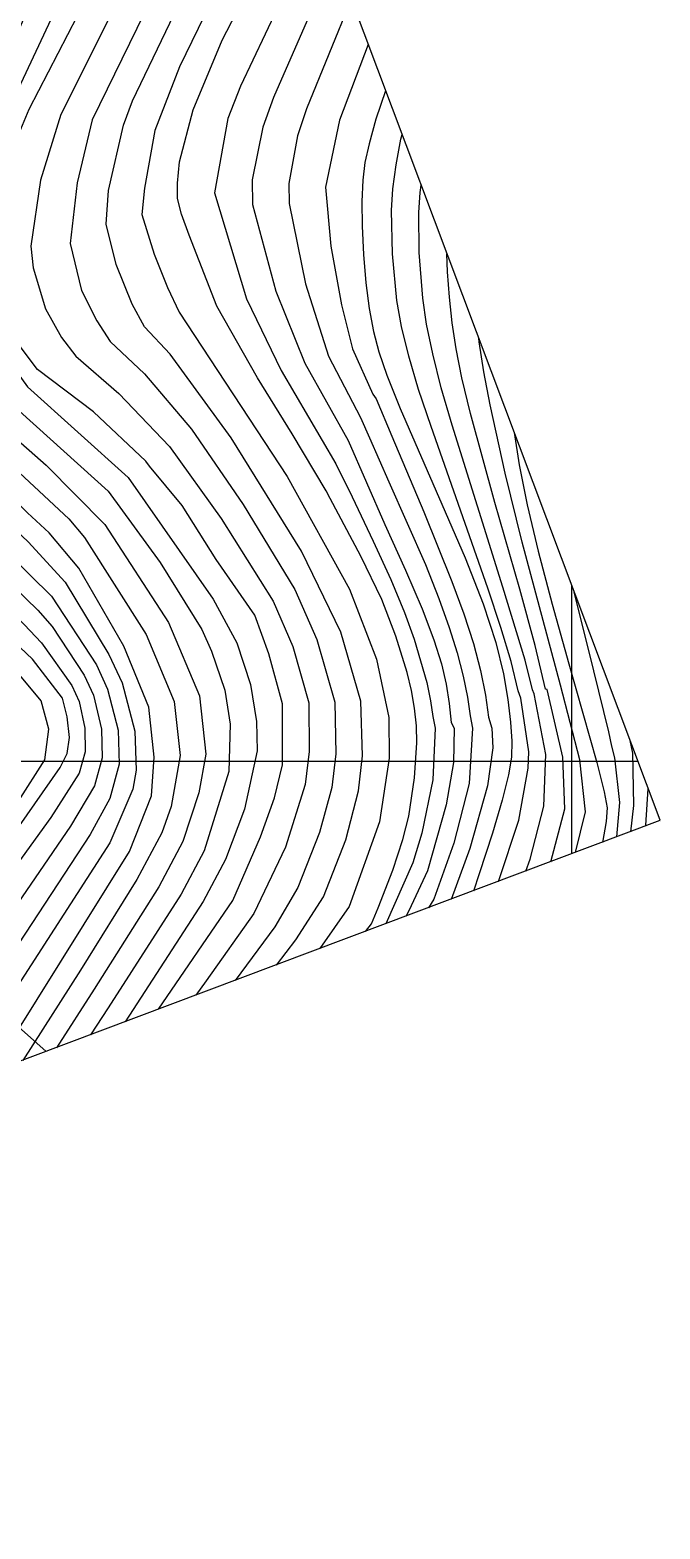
# Model space of a CAD drawing. Extents: x 217521 to 218543, y 254603 to 255798.
# Drawn here: x 217932.8 to 217988.4, y 255278.1 to 255410.5 of the extents above; entities that cross this region are included whole.
import ezdxf

# ---------------------------------------------------------------- set-up
doc = ezdxf.new("R2010")
doc.units = 0
doc.header["$LTSCALE"] = 12
doc.header["$MEASUREMENT"] = 0
for name, color, linetype in [('CAA001', 252, 'CONTINUOUS'), ('CAA002', 251, 'CONTINUOUS'), ('CD-SDLB-TYP1', 3, 'H-DICHB01'), ('CV-GRID-BORD', 4, 'CONTINUOUS'), ('CV-GRID-LINE', 1, 'CONTINUOUS'), ('ZD002', 29, 'CONTINUOUS')]:
    doc.layers.add(name, color=color, linetype=linetype)
doc.styles.get("Standard").update_dxf_attribs({"font": 'txt.shx', "bigfont": 'WHGTXT.SHX'})
doc.linetypes.add('H-DICHB01', pattern='A,1e-05,[43,kscals.shx,S=0.1,R=0,X=0,Y=0],-0.666667,["B1",STANDARD,S=0.2,R=0,X=0,Y=-0.1],-0.383333', length=1.05001)

msp = doc.modelspace()

# ---------------------------------------------------------------- linework, layer by layer
at = {"layer": 'CAA001'}
for points, elevation in [([(217962.41, 255330.91), (217962.96, 255331.6), (217963.55, 255333), (217964.83, 255336.33), (217965.73, 255339.03), (217966.25, 255341.1), (217966.76, 255344.48), (217966.95, 255347.59), (217966.91, 255349.09), (217966.75, 255350.63), (217966.48, 255352.19), (217966.11, 255353.79), (217965.11, 255357.01), (217963.85, 255360.23), (217962.02, 255364.07), (217959.29, 255369.17), (217958.95, 255369.82), (217955.94, 255374.88), (217952.87, 255379.82), (217949.28, 255386.13), (217946.85, 255392.4), (217946.17, 255394.28), (217945.83, 255395.64), (217945.83, 255397.01), (217946, 255398.88), (217947.19, 255403.49), (217949.75, 255409.63), (217954.83, 255419.43)], -14), ([(217944.15, 255324.04), (217950.69, 255333.65), (217953.14, 255339.28), (217954.37, 255342.71), (217955.1, 255345.64), (217955.1, 255348.34), (217955.1, 255351.03), (217953.88, 255355.44), (217952.65, 255358.86), (217949.23, 255363.76), (217946.24, 255368.53), (217943.35, 255372.02), (217943.03, 255372.44), (217938.4, 255376.8), (217933.45, 255380.55), (217931.4, 255383.28), (217930.55, 255385.32), (217929.87, 255387.88), (217929.36, 255389.76), (217929.36, 255392.66), (217930.32, 255397.8), (217930.51, 255398.24), (217932.73, 255403.53), (217939.54, 255416.76)], -19), ([(217929.4, 255318.49), (217941.57, 255337.99), (217943.53, 255342.89), (217943.77, 255346.32), (217943.28, 255350.72), (217941.08, 255356.11), (217937.11, 255363), (217934.47, 255366.13), (217932.56, 255367.88), (217930.34, 255370.1), (217926.58, 255373.34), (217920.44, 255377.61), (217916, 255382.04), (217914.34, 255384.64), (217914.17, 255386.01), (217914.17, 255387.2), (217914.34, 255389.08), (217914.51, 255390.44), (217916.21, 255394.02), (217922.36, 255403.4), (217926.5, 255412.15)], -24), ([(217964.2, 255405.17), (217963.34, 255402.65), (217962.73, 255400.48), (217962.37, 255398.82), (217962.19, 255397.26), (217962.11, 255395.39), (217962.13, 255393.21), (217962.24, 255390.72), (217962.45, 255388.2), (217962.74, 255385.93), (217963.12, 255383.9), (217963.59, 255382.12), (217964.31, 255380.04), (217965.48, 255377.1), (217969.16, 255368.67), (217971.21, 255363.93), (217972.8, 255359.85), (217973.94, 255356.43), (217974.62, 255353.67), (217975, 255351.39), (217975.24, 255349.41), (217975.35, 255347.72), (217975.32, 255346.32), (217975.06, 255344.74), (217974.5, 255342.5), (217973.63, 255339.59), (217972.45, 255336.01), (217971.95, 255334.49)], -9), ([(217975.55, 255374.99), (217976, 255372.14), (217976.7, 255368.6), (217977.67, 255364.49), (217978.9, 255359.81), (217980.39, 255354.55), (217982.86, 255345.84), (217983.5, 255343.25), (217983.75, 255341.85), (217983.66, 255340.62), (217983.35, 255338.78)], -4), ([(217930.31, 255338.02), (217935.46, 255345.4), (217936.07, 255346.62), (217936.27, 255348.05), (217936.07, 255349.88), (217935.66, 255351.51), (217933.01, 255354.97), (217929.14, 255358.63)], -29)]:
    msp.add_lwpolyline(points, dxfattribs=dict(at, elevation=elevation))
at = {"layer": 'CAA002'}
for points, elevation in [([(217951.84, 255438.03), (217950.86, 255435.67), (217946.9, 255426.39), (217945.04, 255422.14), (217935.5, 255403.06), (217933.71, 255397.26), (217932.86, 255391.45), (217933.06, 255389.54), (217934.15, 255385.92), (217935.56, 255383.38), (217936.85, 255381.72), (217940.64, 255378.44), (217945.12, 255373.75), (217949.67, 255367.39), (217954.28, 255360.08), (217956, 255356.07), (217957.41, 255351.11), (217957.45, 255346.8), (217957.09, 255343.9), (217955.35, 255338.35), (217952.55, 255332.49), (217948.36, 255326.56), (217947.45, 255325.28)], -18), ([(217953.18, 255434.47), (217953.14, 255434.39), (217949.2, 255425.25), (217947.49, 255421.46), (217938.27, 255402.59), (217936.96, 255397.03), (217936.35, 255391.69), (217937.33, 255387.54), (217938.68, 255384.86), (217939.88, 255383.02), (217942.91, 255380.17), (217947.06, 255375.27), (217951.62, 255368.63), (217956.19, 255361.12), (217958.12, 255356.71), (217959.71, 255351.18), (217959.8, 255346.61), (217959.45, 255343.62), (217958.37, 255339.67), (217956.45, 255334.8), (217954.41, 255331.33), (217950.9, 255326.58)], -17), ([(217932.15, 255434.07), (217921.45, 255408.68), (217914.57, 255396.47), (217913.15, 255393.35), (217912.05, 255389.98), (217911.89, 255388.28), (217911.83, 255386.4), (217912.24, 255384.05), (217914.68, 255380.73), (217919.49, 255376.15), (217926.89, 255370.73), (217932.64, 255365.33), (217935.9, 255361.76), (217939.76, 255355.39), (217940.92, 255352.87), (217942.06, 255348.61), (217942.16, 255345.15), (217941.86, 255343.49), (217939.83, 255338.74), (217925.93, 255317.19)], -25), ([(217926.75, 255432.81), (217911.67, 255403.15), (217910.17, 255399.92), (217907.31, 255390.44), (217907.15, 255386), (217907.42, 255384.27), (217909.68, 255380.48), (217913.78, 255376.33), (217923.74, 255368.75), (217933.49, 255359.28), (217934.76, 255357.85), (217937.57, 255353.56), (217938.39, 255351.78), (217939.11, 255348.79), (217939.16, 255346.24), (217938.48, 255343.78), (217936.36, 255340.22), (217923.85, 255321.96), (217922, 255318.76), (217921.11, 255316.78), (217920.71, 255315.22)], -27), ([(217928.87, 255432.29), (217918.47, 255409.59), (217912.37, 255398.2), (217909.68, 255390.21), (217909.54, 255388.42), (217909.7, 255384.62), (217911.51, 255381.43), (217915.26, 255377.49), (217918.54, 255374.7), (217925.31, 255369.74), (217934.69, 255360.52), (217938.67, 255354.47), (217939.65, 255352.33), (217940.59, 255348.7), (217940.66, 255345.7), (217939.83, 255342.67), (217938.1, 255339.48), (217923.73, 255317.6), (217923.25, 255316.18)], -26), ([(217954.56, 255327.95), (217956.27, 255330.17), (217958.72, 255333.97), (217960.67, 255339), (217961.8, 255343.35), (217962.16, 255346.42), (217962.01, 255351.26), (217960.24, 255357.35), (217956.77, 255364.49), (217950.56, 255374.52), (217945.18, 255381.9), (217942.91, 255384.32), (217941.81, 255386.33), (217940.41, 255389.83), (217939.51, 255393.39), (217939.72, 255396.35), (217941.05, 255402.13), (217941.85, 255404.28), (217951.38, 255424.16), (217954.48, 255431.01)], -16), ([(217935.39, 255430.48), (217925.87, 255406.4), (217923.97, 255402.33), (217918.16, 255392.03), (217917.41, 255389.76), (217917.2, 255387.23), (217917.32, 255386.02), (217918.11, 255384.25), (217920.55, 255381.43), (217927.46, 255375.53), (217936.22, 255367.35), (217937.59, 255365.71), (217943.05, 255357.15), (217945.53, 255351.23), (217946.04, 255346.45), (217945.25, 255341.96), (217944.42, 255339.64), (217942.24, 255335.51), (217937.24, 255327.51), (217932.16, 255319.53)], -23), ([(217937.87, 255430.2), (217927.3, 255405.02), (217921.85, 255394.02), (217920.4, 255389.76), (217920.24, 255387.87), (217921.05, 255385.16), (217922.88, 255383.05), (217928.34, 255377.73), (217930.98, 255374.97), (217934.23, 255372.11), (217939.39, 255366.85), (217945.02, 255358.19), (217947.77, 255351.73), (217948.31, 255346.59), (217947.69, 255343.16), (217946.3, 255338.85), (217944.18, 255334.86), (217938.47, 255325.83), (217935.13, 255320.65)], -22), ([(217940.34, 255429.93), (217925.62, 255396.62), (217923.76, 255391.62), (217923.32, 255389.11), (217923.47, 255387.42), (217923.99, 255386.07), (217924.71, 255385.27), (217930.67, 255377.96), (217939.7, 255369.79), (217944.28, 255363.51), (217947.97, 255357.6), (217948.83, 255355.66), (217950.01, 255352.23), (217950.47, 255349.22), (217950.35, 255345.03), (217948.17, 255338.05), (217946.13, 255334.21), (217939.7, 255324.16), (217938.14, 255321.78)], -21), ([(217955.83, 255427.43), (217955.07, 255425.74), (217953.65, 255423.02), (217946, 255407.28), (217943.82, 255401.66), (217942.89, 255396.56), (217942.68, 255394.24), (217943.77, 255390.75), (217944.94, 255387.8), (217945.95, 255385.62), (217955.5, 255371.11), (217961, 255361.15), (217963.38, 255354.97), (217964.48, 255349.82), (217964.51, 255346.23), (217963.67, 255340.59), (217960.99, 255333.13), (217958.39, 255329.4)], -15), ([(217940.47, 255423.91), (217928.8, 255399.1), (217926.94, 255393.3), (217926.32, 255389.13), (217926.93, 255386.97), (217928.87, 255384.38), (217929.59, 255383.11), (217932.58, 255379.01), (217941.45, 255371.01), (217948.97, 255360.27), (217951.05, 255356.4), (217952.25, 255352.73), (217952.79, 255349.45), (217952.84, 255346.86), (217951.74, 255341.71), (217950.05, 255337.26), (217948.08, 255333.56), (217941.19, 255322.93)], -20), ([(217917.72, 255421.11), (217909.13, 255404.63), (217907.97, 255401.65), (217904.94, 255390.66), (217904.81, 255385.8), (217905.15, 255383.91), (217907.85, 255379.53), (217912.3, 255375.16), (217922.16, 255367.76), (217932.28, 255358.04), (217933.81, 255356.42), (217936.48, 255352.65), (217937.13, 255351.24), (217937.64, 255348.87), (217937.67, 255346.79), (217937.12, 255344.9), (217934.62, 255340.97), (217925.18, 255327.93), (217920.28, 255319.92), (217919.37, 255318.01), (217918.43, 255314.37)], -28), ([(217958.45, 255420.46), (217957.91, 255419.39), (217951.38, 255405.56), (217950.26, 255402.72), (217949.08, 255396.14), (217951.9, 255386.8), (217954.96, 255380.46), (217959.81, 255372.22), (217961.23, 255369.29), (217963.11, 255365.39), (217964.65, 255361.99), (217965.85, 255359.1), (217966.72, 255356.73), (217967.83, 255352.9), (217968.17, 255351.3), (217968.37, 255349.91), (217968.56, 255348.86), (217968.37, 255344.31), (217967.4, 255339.61), (217966.59, 255336.97), (217964.22, 255331.58)], -13), ([(217914.55, 255312.91), (217915.84, 255318.21), (217916.27, 255319.86), (217917.31, 255321.96), (217921.12, 255328.58), (217931.78, 255342.41), (217934.1, 255346.08), (217934.45, 255348.79), (217933.77, 255351.29), (217930.14, 255355.63), (217918.01, 255366.01), (217912.8, 255369.61), (217910.11, 255371.89), (217906.56, 255374.84), (217903.21, 255379.69), (217901.25, 255384.02), (217900.98, 255387.01), (217901.25, 255391.45), (217905.67, 255408.5), (217910.29, 255419.26)], -30), ([(217959.73, 255417.05), (217954.3, 255404.56), (217953.34, 255401.95), (217952.41, 255397.3), (217952.44, 255395.13), (217954.51, 255387.47), (217957.06, 255381.1), (217960.9, 255374.27), (217964.13, 255366.86), (217965.96, 255362.82), (217967.41, 255359.42), (217968.46, 255356.66), (217969.12, 255354.54), (217969.53, 255352.76), (217969.82, 255351.04), (217970, 255349.37), (217970.24, 255348.86), (217970.19, 255345.84), (217969.53, 255342.09), (217967.9, 255336.26), (217966.26, 255332.75), (217965.99, 255332.25)], -12), ([(217961.16, 255413.25), (217957.21, 255403.56), (217956.41, 255401.19), (217955.66, 255396.97), (217955.67, 255395.22), (217957.12, 255388.13), (217959.16, 255381.74), (217961.98, 255376.31), (217962.76, 255374.5), (217964.49, 255370.64), (217967.71, 255363.32), (217968.9, 255360.32), (217969.81, 255357.76), (217970.51, 255355.52), (217971.05, 255353.47), (217971.44, 255351.61), (217971.67, 255349.96), (217971.88, 255348.86), (217971.57, 255343.97), (217970.22, 255338.71), (217968.46, 255333.77), (217967.99, 255333)], -11), ([(217962.67, 255409.25), (217960.12, 255402.56), (217958.9, 255396.65), (217959.36, 255391.43), (217960.29, 255386.25), (217961.26, 255382.38), (217963.07, 255378.37), (217963.37, 255377.96), (217964.74, 255374.65), (217967.56, 255367.99), (217970.05, 255361.82), (217971.11, 255358.98), (217971.95, 255356.36), (217972.59, 255353.96), (217973.02, 255351.8), (217973.28, 255349.85), (217973.59, 255348.86), (217973.66, 255347.13), (217973.18, 255343.79), (217971.63, 255338.25), (217969.98, 255333.75)], -10), ([(217974.18, 255335.33), (217975.95, 255340.75), (217976.79, 255345.34), (217976.84, 255346.78), (217976.15, 255351.51), (217975.91, 255352.17), (217975.27, 255354.75), (217974.37, 255357.77), (217973.22, 255361.25), (217968.22, 255375.51), (217967.11, 255378.77), (217966.24, 255381.72), (217965.6, 255384.34), (217965.2, 255386.64), (217964.8, 255390.76), (217964.72, 255394.59), (217964.84, 255396.52), (217965.12, 255398.62), (217965.55, 255400.9), (217965.65, 255401.31)], -8), ([(217976.57, 255336.23), (217976.97, 255337.31), (217978.18, 255341.99), (217978.34, 255346.55), (217977.31, 255351.89), (217977.18, 255352.26), (217976.51, 255354.87), (217974.55, 255361.33), (217970.06, 255375.62), (217969.11, 255378.94), (217968.36, 255381.92), (217967.82, 255384.56), (217967.49, 255386.85), (217967.17, 255390.87), (217967.13, 255394.41), (217967.25, 255396.19), (217967.33, 255396.84)], -7), ([(217978.79, 255337.07), (217980.02, 255341.74), (217979.85, 255346.31), (217978.47, 255352.28), (217978.32, 255352.33), (217977.4, 255356.16), (217976.04, 255361.15), (217973.84, 255368.79), (217971.68, 255376.67), (217970.94, 255379.8), (217970.43, 255382.38), (217970.08, 255384.68), (217969.83, 255386.95), (217969.66, 255389.19), (217969.61, 255390.78)], -6), ([(217980.98, 255337.89), (217981.86, 255341.49), (217981.35, 255346.08), (217979.64, 255352.67), (217979.63, 255352.67), (217976.27, 255365.29), (217974.74, 255371.4), (217973.42, 255377.44), (217972.88, 255380.33), (217972.47, 255383), (217972.43, 255383.28)], -5), ([(217984.62, 255339.26), (217984.63, 255339.27), (217984.87, 255342.3), (217984.44, 255346.25), (217984.18, 255347.27), (217983.92, 255348.56), (217982.14, 255355.74), (217980.85, 255360.89)], -3), ([(217985.85, 255339.72), (217986.11, 255342.05), (217986.03, 255346.67), (217985.78, 255347.78), (217985.77, 255347.81)], -2), ([(217987.17, 255340.22), (217987.19, 255340.29), (217987.39, 255343.51)], -1)]:
    msp.add_lwpolyline(points, dxfattribs=dict(at, elevation=elevation))
msp.add_lwpolyline([(217988.42, 255340.69), (217988.43, 255340.74)], dxfattribs=at)
at = {"layer": 'CD-SDLB-TYP1', "elevation": -159, "flags": 128}
msp.add_lwpolyline([(217934.23, 255320.31), (217924.64, 255328.82), (217914.51, 255334.08), (217912.06, 255335.54)], dxfattribs=at)
at = {"layer": 'CV-GRID-BORD'}
msp.add_lwpolyline([(217988.43, 255340.74), (217903.7, 255566.05), (217737.23, 255503.45), (217821.96, 255278.14)], close=True, dxfattribs=at)
at = {"layer": 'CV-GRID-LINE', "elevation": -159}
for points in [[(217980.65, 255337.76), (217980.65, 255361.43)], [(217796.46, 255345.96), (217986.47, 255345.96)]]:
    msp.add_lwpolyline(points, dxfattribs=at)
at = {"layer": 'ZD002', "elevation": -159}
for points in [[(217980.65, 255337.76), (217980.65, 255361.43)], [(217796.46, 255345.96), (217986.47, 255345.96)]]:
    msp.add_lwpolyline(points, dxfattribs=at)

doc.saveas('drawing.dxf')
